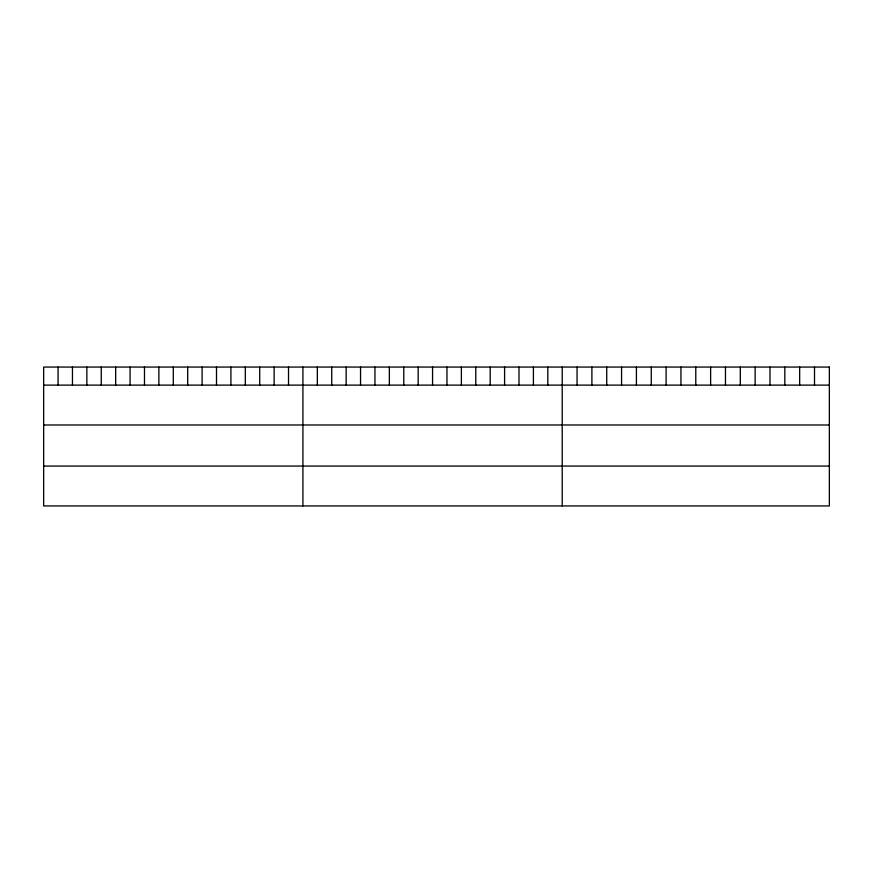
<?xml version="1.0" encoding="UTF-8"?>
<svg xmlns="http://www.w3.org/2000/svg" width="873" height="873" viewBox="0 0 873 873"><rect width="100%" height="100%" fill="white"/><g stroke="black" fill="none" stroke-linecap="round" stroke-linejoin="round"><path stroke-width="1.31" d="M43.65 385.113L829.35 385.113M43.65 424.987L829.35 424.987M43.65 466.062L829.35 466.062M814.509 367.064L814.509 385.113M799.668 367.064L799.668 385.113M784.827 367.064L784.827 385.113M769.986 367.064L769.986 385.113M755.145 367.064L755.145 385.113M740.304 367.064L740.304 385.113M725.463 367.064L725.463 385.113M710.622 367.064L710.622 385.113M695.781 367.064L695.781 385.113M680.94 367.064L680.94 385.113M666.099 367.064L666.099 385.113M651.258 367.064L651.258 385.113M636.417 367.064L636.417 385.113M621.576 367.064L621.576 385.113M606.735 367.064L606.735 385.113M591.894 367.064L591.894 385.113M577.053 367.064L577.053 385.113M562.212 367.064L562.212 505.936M547.808 367.064L547.808 385.113M533.403 367.064L533.403 385.113M518.999 367.064L518.999 385.113M504.594 367.064L504.594 385.113M490.19 367.064L490.19 385.113M475.785 367.064L475.785 385.113M461.381 367.064L461.381 385.113M446.976 367.064L446.976 385.113M432.572 367.064L432.572 385.113M418.167 367.064L418.167 385.113M403.763 367.064L403.763 385.113M389.358 367.064L389.358 385.113M374.954 367.064L374.954 385.113M360.549 367.064L360.549 385.113M346.144 367.064L346.144 385.113M331.74 367.064L331.74 385.113M317.336 367.064L317.336 385.113M302.931 367.064L302.931 505.936M288.526 367.064L288.526 385.113M274.122 367.064L274.122 385.113M259.718 367.064L259.718 385.113M245.313 367.064L245.313 385.113M230.909 367.064L230.909 385.113M216.504 367.064L216.504 385.113M202.1 367.064L202.1 385.113M187.695 367.064L187.695 385.113M173.291 367.064L173.291 385.113M158.886 367.064L158.886 385.113M144.482 367.064L144.482 385.113M130.077 367.064L130.077 385.113M115.672 367.064L115.672 385.113M101.268 367.064L101.268 385.113M86.864 367.064L86.864 385.113M72.459 367.064L72.459 385.113M58.055 367.064L58.055 385.113M829.35 367.064L43.65 367.064L43.65 505.936L829.35 505.936L829.35 367.064"/></g></svg>
